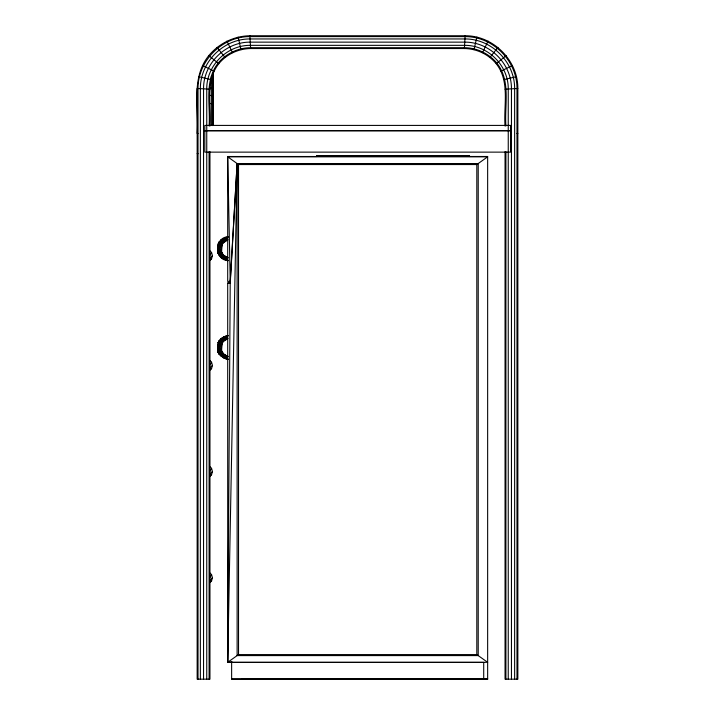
<?xml version="1.0" encoding="UTF-8"?>
<svg xmlns="http://www.w3.org/2000/svg" width="715" height="715" viewBox="0 0 715 715"><rect width="100%" height="100%" fill="white"/><g stroke="black" fill="none" stroke-linecap="round" stroke-linejoin="round"><path stroke-width="1.07" d="M209.093 679.17L209.093 151.616M209.093 125.965C210.612 105.203 203.909 80.902 218.164 63.126C226.083 53.491 238.113 47.851 250.563 47.682L464.437 47.682C476.887 47.851 488.917 53.491 496.836 63.126C511.091 80.902 504.388 105.203 505.907 125.965M211.381 125.465L211.381 76.407M212.784 125.599L212.784 72.474L213.293 74.208L212.784 75.942M213.293 125.545L213.293 72.564M230.23 281.075L227.701 662.313L238.533 654.591L476.807 654.591L487.648 662.313L227.701 662.313L227.701 282.881L230.23 282.881M227.701 283.194L230.23 283.194L237.121 163.538L237.121 655.592L478.219 655.592L478.228 163.538L237.121 163.538L230.23 281.397L227.701 281.397L227.701 156.505L316.951 156.505M238.533 654.591L238.533 164.548L227.701 156.826L230.23 281.397M476.807 654.591L476.807 164.548L487.648 156.826L227.701 156.826M516.981 679.17L516.981 88.517C517.204 60.811 492.778 36.394 465.072 36.608L249.928 36.608C222.222 36.394 197.796 60.811 198.019 88.517L198.019 679.17M198.019 133.401L197.161 133.401C198.815 107.625 190.959 77.569 208.798 55.618C218.879 43.436 234.055 36.018 249.884 35.75L465.116 35.75C493.252 35.544 518.044 60.337 517.839 88.472L517.839 679.17L505.049 679.17L505.049 151.66M227.701 662.313L237.121 163.538M505.049 126.01C503.476 105.427 510.26 81.313 496.165 63.671C488.399 54.215 476.592 48.7 464.384 48.54L465.116 35.75M209.951 126.01C211.524 105.427 204.74 81.313 218.835 63.671C226.601 54.215 238.408 48.7 250.616 48.54L464.384 48.54M228.237 260.662C214.035 260.153 214.035 237.255 228.237 236.745M223.5 238.524L219.228 242.036L217.709 246.255L221.65 246.407L222.785 243.172L227.871 239.874M221.382 246.398L221.695 244.324M217.709 251.474L221.65 251.322L221.954 244.36L222.553 242.778L224.099 241.518L221.695 244.646M228.237 335.487C223.438 336.354 217.825 339.527 217.709 344.996L221.65 345.148L222.785 341.904L227.871 338.606M221.382 345.131L221.695 343.066M218.692 344.719L217.709 344.675L217.709 350.207L221.65 350.064L221.954 343.102L223.884 340.143M473.991 49.648L476.914 37.109M212.784 106.615L213.293 104.694L212.784 102.781M210.004 260.43L211.56 258.866L212.418 255.675L211.56 252.475L210.004 250.911M210.004 370.173L211.56 368.609L212.418 365.419L211.56 362.219L210.004 360.655M210.004 476.288L211.56 474.733L212.418 471.534L211.56 468.334L210.004 466.779M210.004 582.546L211.56 580.982L212.418 577.783L211.56 574.592L210.004 573.028M212.784 79.588L213.293 78.087L212.784 76.577M212.784 84.37L213.293 83.163L212.784 81.957L211.381 81.072M482.446 52.669L488.104 41.113M219.469 241.795L217.977 246.264L218.352 253.593M218.352 244.137L221.212 240.329L226.244 237.711M226.244 336.13L221.212 338.749L218.093 342.834L221.954 343.423M219.469 340.537L217.977 345.005L218.352 352.334M218.352 342.878L221.212 339.071L226.244 336.452M221.695 343.379L224.099 340.251L223.321 339.848M209.897 255.353L211.56 252.475M209.897 365.097L211.56 362.219M209.897 471.212L211.56 468.334M209.897 577.47L211.56 574.592M212.784 90.108L213.293 89.259L212.784 88.41L209.459 87.561M226.128 260.171L227.754 258.017C222.848 259.044 219.711 245.862 221.954 253.047L218.093 253.637M218.093 352.37L219.228 354.425L223.33 357.759L226.128 358.912L227.754 356.749C222.848 357.786 219.711 344.603 221.954 351.789L218.093 352.37L217.709 350.207M489.927 57.423L497.971 47.396M221.221 339.616L220.113 340.742L219.228 340.456M209.575 258.517L212.418 255.675M209.575 368.261L212.418 365.419M209.575 474.376L212.418 471.534M209.575 580.625L212.418 577.783M212.784 96.597L213.293 96.159L212.784 95.721L209.459 95.283M223.5 258.562L225.198 259.465M225.815 256.694L225.189 257.194L223.321 255.979L224.099 255.577L227.871 257.543M223.33 259.018L225.815 257.007L227.871 257.856M221.784 356.428L225.332 358.063M223.884 354.425L227.871 356.276M223.33 357.759L225.815 355.748L227.871 356.597M496.165 63.671L506.202 55.618M226.244 237.398L221.007 240.222L224.099 241.831M223.884 241.724L227.754 239.713L226.128 237.559L228.237 237.067M228.237 335.809L223.33 337.453L221.007 338.964L224.099 340.572M223.884 340.465L227.754 338.454L226.128 336.3M209.718 259.938L211.56 258.866M209.718 369.682L211.56 368.609M209.718 475.797L211.56 474.733M209.718 582.046L211.56 580.982M221.007 257.507L224.099 255.899L225.815 257.007M223.321 354.72L224.099 354.318L225.815 355.427M221.007 356.24L224.099 354.631L225.815 355.748M500.92 71.142L512.476 65.485M224.823 238.533L226.566 237.818L226.128 237.237M226.566 238.14C215.742 240.079 215.742 257.65 226.566 259.59M226.995 238.712C216.877 240.571 216.877 257.159 226.995 259.018M227.433 239.293C218.012 241.071 218.012 256.658 227.433 258.437M224.823 337.274L226.566 336.559L226.128 335.979M226.566 336.872C215.742 338.821 215.742 356.392 226.566 358.331M226.995 337.453C216.877 339.312 216.877 355.9 226.995 357.75M227.433 338.034C218.012 339.804 218.012 355.4 227.433 357.178M227.048 338.427L225.815 339.142M219.228 255.371L220.113 255.094M221.9 254.522L222.785 254.245L224.099 255.577M219.228 255.693L222.785 254.558L221.695 252.77M221.9 353.264L222.785 352.978L224.099 354.318M219.228 354.425L222.785 353.299L221.695 351.512M503.941 79.597L516.48 76.675M212.784 103.791L213.293 103.675L209.459 103.461M217.709 251.153L218.093 253.316L217.977 251.144M220.989 252.878L221.954 252.726L222.785 254.245M217.709 349.894L218.093 352.057L217.977 349.885M220.989 351.619L221.954 351.467L222.785 352.978M505.049 89.205L517.839 88.472M212.784 103.854L213.293 103.854M204.83 130.657L510.519 130.657M204.83 130.782L510.519 130.782M516.981 133.401L517.839 133.401M197.161 153.654L198.019 153.654M316.504 155.807L469.558 155.807M316.504 156.129L469.558 156.129M469.344 156.487L487.648 156.487L487.648 679.214L231.633 679.241L231.633 662.072M238.533 164.548L476.807 164.548M227.701 662.001L232.161 662.001M231.633 662.394L483.706 662.394L483.706 679.241M231.633 678.919L487.648 678.893M241.482 679.08L487.648 679.08M217.709 245.942L218.692 245.978M221.65 246.085L221.382 251.331M221.65 344.827L221.382 350.073M209.951 89.205L197.161 88.472L197.161 679.17L209.951 679.17L209.951 151.66M218.093 243.779L219.058 243.922M220.989 244.217L221.954 244.36M218.093 244.092L221.954 244.682M218.093 342.512L219.058 342.664M220.989 342.959L221.954 343.102M226.128 259.849L228.237 260.34M226.128 358.59L228.237 359.082M226.128 358.912L228.237 359.404M198.52 76.675L211.059 79.597M219.228 241.724L220.113 242.001L221.775 240.311L221.007 239.909M219.228 242.036L222.785 243.172M219.228 340.778L222.785 341.904M227.754 257.695L223.884 255.684M226.244 260.019L221.212 257.4L218.093 253.316M225.645 355.561L227.754 356.436M223.33 357.437L226.244 358.751M202.524 65.485L214.08 71.142M221.007 338.642L221.775 339.044M222.74 258.07L221.007 257.185L222.553 258.195M223.5 357.625L219.228 354.113M208.798 55.618L218.835 63.671M223.33 238.39L223.956 238.899M223.33 238.712L225.815 240.723M223.33 337.131L223.956 337.632M223.33 337.453L225.815 339.455M222.553 254.317L224.099 255.899M222.553 353.058L224.099 354.631M217.029 47.396L225.073 57.423M218.727 253.95L219.469 255.3M218.093 352.057L219.469 354.354M226.896 41.113L232.554 52.669M238.086 37.109L241.009 49.648M249.884 35.75L250.616 48.54M514.639 679.17L514.639 88.651C514.889 62.098 491.491 38.699 464.938 38.95L250.062 38.95C223.509 38.699 200.111 62.098 200.361 88.651L200.361 679.17M511.448 679.17L511.448 88.839C511.743 63.858 489.73 41.845 464.75 42.14L250.25 42.14C225.27 41.845 203.257 63.858 203.552 88.839L203.552 679.17M508.249 679.17L508.249 89.026C508.588 65.619 487.97 45 464.571 45.34L250.429 45.34C227.03 45 206.412 65.619 206.751 89.026L206.751 679.17M505.907 151.616L505.907 679.17M212.784 72.787L212.784 73.618M510.519 125.411L204.83 125.411L204.83 152.134L510.519 152.134L510.519 125.411"/></g></svg>
